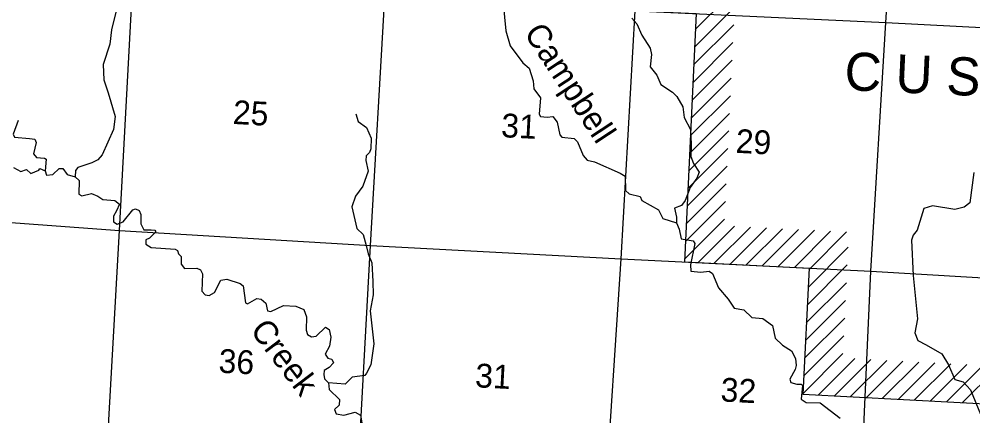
# Model space of a CAD drawing. Extents: x 207145 to 882112, y 15644499 to 16934720.
# Drawn here: x 812450 to 832465, y 16871642 to 16879974 of the extents above; entities that cross this region are included whole.
import ezdxf

# ---------------------------------------------------------------- set-up
doc = ezdxf.new("R2010")
doc.units = 0
for name, color, linetype in [('L13', 7, 'Continuous'), ('L14', 7, 'Continuous'), ('L3', 7, 'Continuous'), ('L37', 7, 'Continuous'), ('L4', 7, 'Continuous')]:
    doc.layers.add(name, color=color, linetype=linetype)

msp = doc.modelspace()

# ---------------------------------------------------------------- linework, layer by layer
at = {"layer": 'L13'}
for points in [[(818689, 16854565), (818957, 16859442), (819257, 16864757), (819535, 16869972), (819823, 16875220), (820126, 16880434), (820425, 16885723), (820647, 16890991), (820854, 16896286), (821112, 16901609)], [(813449, 16854761), (813689, 16859697), (814008, 16865052), (814263, 16870311), (814558, 16875533), (814836, 16880740), (815051, 16886034)], [(829263, 16853714), (829488, 16858849), (829802, 16864104), (830084, 16869395), (830323, 16874679), (830635, 16879901), (830974, 16885146), (830996, 16885682)], [(823955, 16853987), (824207, 16859180), (824506, 16864470), (824744, 16869720), (825081, 16874941), (825376, 16880146), (825599, 16885260)], [(809521, 16881064), (814836, 16880740), (820126, 16880434), (825376, 16880146), (830635, 16879901), (835869, 16879631), (841128, 16879368), (843582, 16879226)], [(809239, 16875925), (814558, 16875533), (819823, 16875220), (825081, 16874941), (830323, 16874679), (835638, 16874363), (840207, 16874178)]]:
    msp.add_lwpolyline(points, dxfattribs=at)
at = {"layer": 'L3'}
for points in [[(814239, 16881880), (814432, 16881736), (814659, 16881147), (814616, 16880656), (814392, 16879748), (814351, 16879450), (814211, 16879023), (814226, 16878696), (814320, 16878423), (814469, 16877930), (814429, 16877657), (814192, 16877126), (814103, 16877022), (813974, 16876954), (813684, 16876861), (813631, 16876797), (813624, 16876663)], [(822606, 16880301), (822667, 16879729), (822758, 16879415), (823023, 16879058), (823151, 16878942), (823237, 16878678), (823253, 16878510), (823393, 16878319), (823366, 16877977), (823389, 16877926), (823530, 16877918), (823648, 16877929), (823742, 16877807), (823795, 16877545), (823842, 16877492), (824100, 16877470), (824171, 16877399), (824289, 16877108), (824368, 16877012), (824525, 16876979)], [(825306, 16879996), (825416, 16879873), (825521, 16879634), (825690, 16879365), (825724, 16879230), (825694, 16878972), (825835, 16878797), (825916, 16878601), (826158, 16878437), (826254, 16878348), (826376, 16878133), (826405, 16877906), (826542, 16877656), (826551, 16877346), (826545, 16877087), (826604, 16876942), (826720, 16876760), (826671, 16876637), (826535, 16876436), (826429, 16876166), (826348, 16876061), (826203, 16876002), (826243, 16875816), (826245, 16875699)], [(819513, 16877984), (819563, 16877823), (819740, 16877696), (819837, 16877474), (819833, 16877248), (819804, 16877175), (819733, 16877103), (819728, 16877003), (819774, 16876783), (819665, 16876463), (819512, 16876254), (819433, 16876033), (819534, 16875576), (819669, 16875451), (819732, 16875222)], [(812432, 16877843), (812326, 16877561), (812356, 16877492), (812672, 16877467), (812780, 16877453), (812810, 16877384), (812755, 16877145), (812818, 16877066), (812984, 16877057), (813016, 16877030), (812995, 16876789)], [(824525, 16876979), (825064, 16876741), (825169, 16876676), (825178, 16876375), (825249, 16876304), (825480, 16876250), (825517, 16876164), (825866, 16875970), (825957, 16875790), (826245, 16875699)], [(812330, 16876858), (812484, 16876775), (812604, 16876819), (812699, 16876730), (812862, 16876805), (812889, 16876837), (812995, 16876789)], [(812995, 16876789), (813023, 16876696), (813158, 16876714), (813290, 16876840), (813365, 16876836), (813459, 16876714), (813624, 16876663)], [(832487, 16876750), (832403, 16876119), (832281, 16876026), (832086, 16875978), (831614, 16876053), (831435, 16875996), (831294, 16875544), (831213, 16875440), (831174, 16875333), (831209, 16874587), (831302, 16873679), (831245, 16873390), (831311, 16873227), (831482, 16873134), (831815, 16872949), (831952, 16872716), (832086, 16872408), (832259, 16872357), (832417, 16872190), (832624, 16871677)], [(813624, 16876663), (813711, 16876583), (813704, 16876300), (813769, 16876263), (813972, 16876310), (814103, 16876253), (814208, 16876189), (814458, 16876167), (814554, 16876087), (814496, 16875948), (814432, 16875834), (814434, 16875717), (814506, 16875671), (814634, 16875714), (814840, 16875971), (814892, 16875993), (814973, 16875955), (815002, 16875870), (815008, 16875678), (815068, 16875549), (815219, 16875549), (815302, 16875545), (815317, 16875510), (815184, 16875375), (815107, 16875338), (815110, 16875246), (815224, 16875181), (815724, 16875146), (815772, 16875118), (815793, 16875042), (815849, 16874989), (815849, 16874830), (815919, 16874734), (816179, 16874745), (816260, 16874707), (816297, 16874622), (816286, 16874263), (816357, 16874184), (816440, 16874171), (816552, 16874232), (816683, 16874492), (816810, 16874510), (817089, 16874420), (817153, 16874375), (817201, 16874013), (817242, 16873994), (817440, 16874109), (817531, 16874095), (817627, 16874007), (817660, 16873846), (817734, 16873834), (818000, 16873961), (818259, 16873947), (818422, 16873880), (818481, 16873726), (818474, 16873443), (818503, 16873349), (818584, 16873303), (818684, 16873314), (818879, 16873504), (818960, 16873458), (818993, 16873298), (818966, 16873107), (818873, 16872936), (818927, 16872858), (819010, 16872837), (819048, 16872760), (818958, 16872656), (818855, 16872595), (818842, 16872512), (818862, 16872419), (818941, 16872339)], [(826245, 16875699), (826304, 16875562), (826343, 16875359), (826592, 16875321), (826631, 16875260), (826540, 16874814), (826549, 16874679), (826757, 16874660), (826934, 16874684), (826998, 16874630), (827124, 16874331), (827329, 16874094), (827452, 16873903), (827659, 16873867), (827826, 16873708), (828059, 16873687), (828260, 16873542), (828313, 16873272), (828472, 16873130), (828658, 16873011), (828741, 16872847), (828758, 16872704), (828737, 16872614), (828626, 16872411), (828647, 16872343), (828771, 16872311), (828862, 16872306), (828886, 16872280), (828862, 16871997), (828967, 16871924), (829259, 16871917), (829677, 16871593)], [(819732, 16875222), (819773, 16875045), (819854, 16874856), (819875, 16874462), (819877, 16874186), (819817, 16873847), (819897, 16873157), (819831, 16872717), (819738, 16872539), (819702, 16872490), (819441, 16872454), (819291, 16872312), (818941, 16872339)], [(818941, 16872339), (818959, 16872196), (819173, 16871984), (819167, 16871867), (819070, 16871780), (819107, 16871686), (819264, 16871661), (819502, 16871724), (819615, 16871659), (819691, 16871204), (819672, 16871163), (819515, 16871205), (819327, 16871282), (819363, 16871171), (819612, 16870982), (819693, 16870936), (819676, 16870778), (819792, 16870755), (819830, 16870678), (819847, 16870535)]]:
    msp.add_lwpolyline(points, dxfattribs=at)
at = {"layer": 'L37'}
for p, q in [((826639, 16879752), (827479, 16880592)), ((826622, 16879381), (827462, 16880221)), ((826604, 16879010), (827445, 16879850)), ((826587, 16878639), (827427, 16879479)), ((826570, 16878268), (827410, 16879108)), ((826552, 16877897), (827393, 16878737)), ((826535, 16877526), (827375, 16878366)), ((826518, 16877155), (827358, 16877995)), ((826500, 16876784), (827341, 16877625)), ((826483, 16876414), (827323, 16877254)), ((826466, 16876043), (827306, 16876883)), ((826448, 16875672), (827289, 16876512)), ((826431, 16875301), (827271, 16876141)), ((826414, 16874930), (827254, 16875770)), ((826701, 16874864), (827463, 16875625)), ((827037, 16874846), (827799, 16875608)), ((827373, 16874829), (828135, 16875591)), ((827710, 16874812), (828471, 16875573)), ((828046, 16874794), (828808, 16875556)), ((828382, 16874777), (829144, 16875539)), ((828718, 16874760), (829480, 16875521)), ((829024, 16874712), (829816, 16875504)), ((829006, 16874340), (829849, 16875183)), ((828987, 16873968), (829830, 16874811)), ((828969, 16873596), (829812, 16874439)), ((828950, 16873224), (829793, 16874067)), ((828932, 16872852), (829775, 16873695)), ((828913, 16872479), (829756, 16873323)), ((828894, 16872107), (829737, 16872950)), ((829225, 16872085), (829986, 16872845)), ((829561, 16872067), (830321, 16872827)), ((829896, 16872049), (830657, 16872809)), ((830232, 16872031), (830992, 16872791)), ((830568, 16872013), (831328, 16872773)), ((830903, 16871995), (831664, 16872755)), ((831239, 16871977), (831999, 16872737)), ((831574, 16871959), (832335, 16872719)), ((831910, 16871941), (832670, 16872701)), ((832246, 16871923), (833006, 16872683))]:
    msp.add_line(p, q, dxfattribs=at)
msp.add_lwpolyline([(824122, 16882859), (825491, 16882780), (825376, 16880146), (826655, 16880090), (826411, 16874878), (829026, 16874744), (828894, 16872102), (834175, 16871820), (834103, 16870505), (835466, 16870430), (835452, 16870140)], dxfattribs=at)

# ---------------------------------------------------------------- texts
at = {"layer": 'L14'}
for s, p in [('25', (816927, 16877773)), ('31', (822558, 16877497)), ('29', (827478, 16877168)), ('36', (816628, 16872552)), ('31', (822012, 16872246)), ('32', (827162, 16871948))]:
    msp.add_text(s, height=500, rotation=356.9671, dxfattribs=at).set_placement(p)
at = {"layer": 'L37'}
msp.add_text('C U S T E R', height=799.98, rotation=357.4131, dxfattribs=at).set_placement((829758, 16878485))
at = {"layer": 'L4'}
for s, rotation, p in [('Campbell', 303.2943, (823032, 16879682)), ('Creek', 307.2942, (817282, 16873439))]:
    msp.add_text(s, height=500, rotation=rotation, dxfattribs=at).set_placement(p)

doc.saveas('drawing.dxf')
